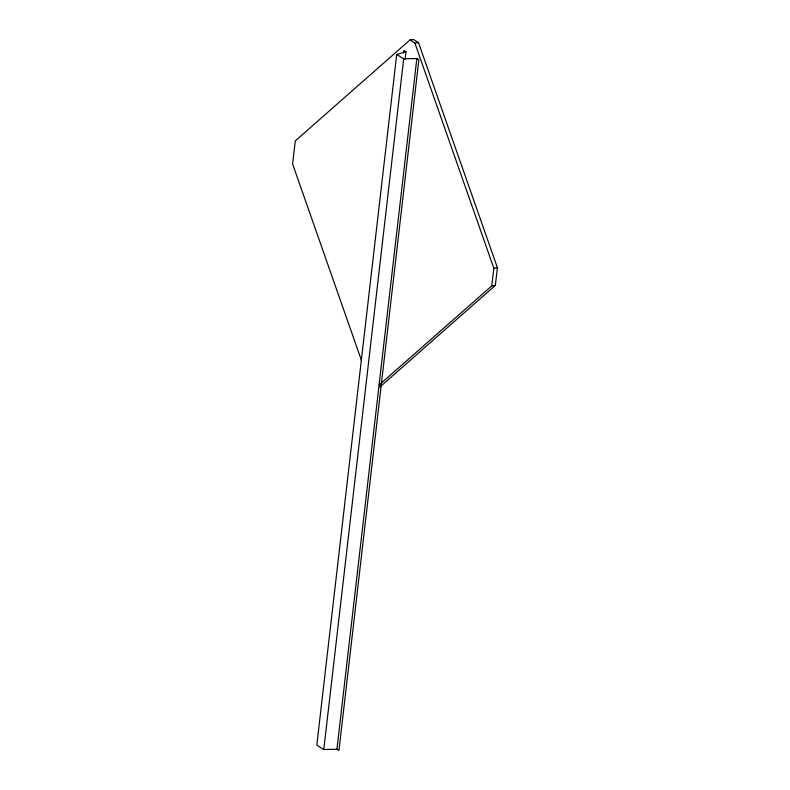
<?xml version="1.0" encoding="UTF-8"?>
<svg xmlns="http://www.w3.org/2000/svg" width="790" height="790" viewBox="0 0 790 790"><rect width="100%" height="100%" fill="white"/><g stroke="black" fill="none" stroke-linecap="round" stroke-linejoin="round"><path stroke-width="1.19" d="M396.718 54.471L316.8 745.148L323.781 749.503L336.935 749.246L338.95 750.5L418.868 59.823L416.853 58.569L403.69 58.825L396.718 54.471L405.981 51.775L405.132 59.122M403.552 52.891L403.838 50.441L405.981 51.775M323.781 749.503L403.69 58.825M336.935 749.246L416.853 58.569M379.131 385.007L491.775 285.871L493.819 268.195L414.908 43.095L409.931 39.984L295.272 140.906L292.596 163.994L361.474 360.467M379.951 386.952L495.36 285.387L497.404 267.701L418.493 42.611L413.516 39.5L409.931 39.984M414.908 43.095L418.493 42.611M493.819 268.195L497.404 267.701M491.775 285.871L495.36 285.387"/></g></svg>
